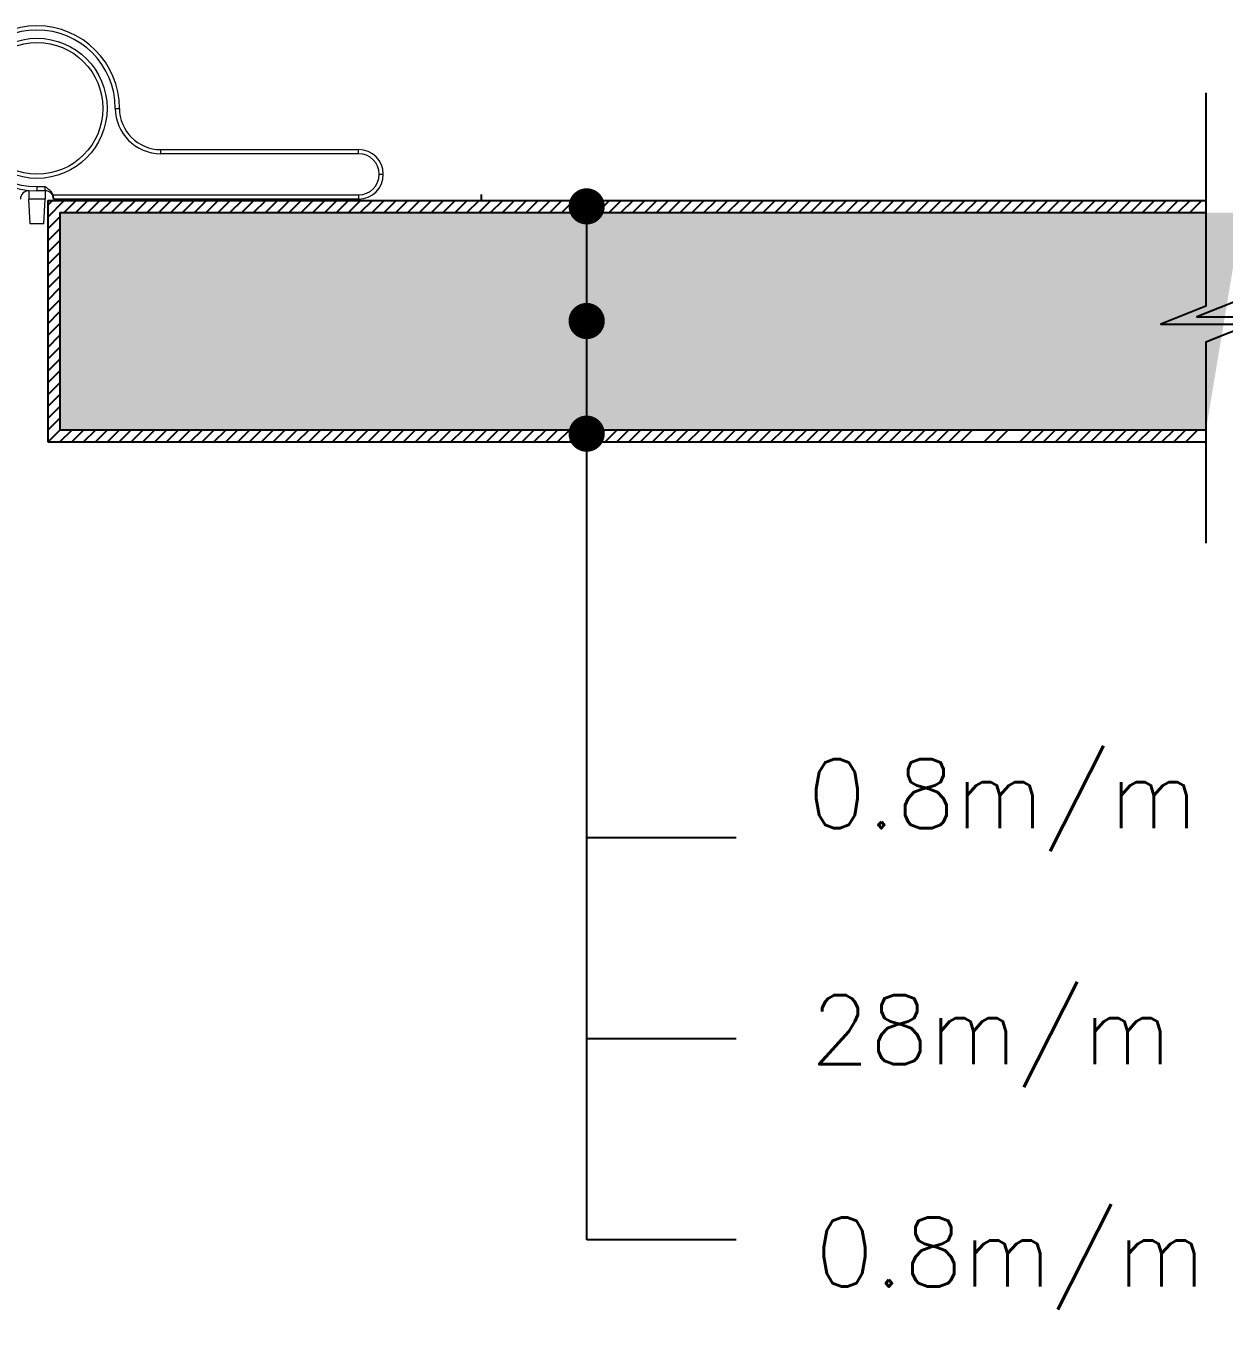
# Model space of a CAD drawing. Header units: millimetres. Extents: x 185 to 16542, y 250 to 5700.
# Drawn here: x 1526 to 2098, y 1120 to 1739 of the extents above; entities that cross this region are included whole.
import ezdxf

# ---------------------------------------------------------------- set-up
doc = ezdxf.new("R2010")
doc.units = ezdxf.units.MM
for name, color, linetype in [('COL', 2, 'Continuous'), ('D', 3, 'Continuous'), ('DIM', 7, 'Continuous'), ('SY', 1, 'Continuous')]:
    doc.layers.add(name, color=color, linetype=linetype)
doc.styles.get("Standard").update_dxf_attribs({"font": 'txt.shx'})

msp = doc.modelspace()

# ---------------------------------------------------------------- hatches: boundary and pattern name
at = {"layer": 'D', "true_color": 0x00a6d6}
h = msp.add_hatch(dxfattribs=at)
h.set_pattern_fill('MUDST', color=142, scale=32, style=0)
h.set_pattern_definition([(0, (-1234.0635, 4619.9126), (16, 8), [8, -8, 0, -8, 0, -8])])
edge = h.paths.add_edge_path()
edge.add_line((1542.086, 1649.353), (1542.086, 1545.673))
edge.add_line((1542.086, 1649.353), (2089.222, 1649.353))
edge.add_line((1542.086, 1545.673), (2089.222, 1545.673))
edge.add_line((2106.502, 1649.353), (2919.636, 1649.353))
edge.add_line((2106.502, 1545.673), (2919.636, 1545.673))
edge.add_line((2919.636, 1649.353), (2919.636, 1545.673))

# ---------------------------------------------------------------- linework, layer by layer
at = {"color": 0, "linetype": 'Continuous', "lineweight": 15}
for p, q in [((1590.211, 1679.482), (1684.686, 1679.482)), ((1684.686, 1677.514), (1590.211, 1677.514)), ((1527.229, 1659.997), (1527.229, 1655.863)), ((1531.165, 1661.768), (1535.102, 1661.768)), ((1535.102, 1659.8), (1531.165, 1659.8)), ((1535.102, 1659.8), (1535.102, 1655.863)), ((1538.74, 1657.832), (1684.686, 1657.832)), ((1535.102, 1655.863), (1527.229, 1655.863)), ((1527.848, 1644.054), (1527.229, 1655.863)), ((1534.483, 1644.054), (1535.102, 1655.863)), ((1684.686, 1655.863), (1539.038, 1655.863)), ((1534.483, 1644.054), (1527.848, 1644.054))]:
    msp.add_line(p, q, dxfattribs=at)
at = {"color": 0, "linetype": 'Continuous', "lineweight": 15, "flags": 128}
for points in [[(1568.561, 1699.164), (1568.945, 1699.164), (1569.314, 1699.164), (1569.655, 1699.164), (1569.953, 1699.164), (1570.198, 1699.164), (1570.38, 1699.164), (1570.492, 1699.164), (1570.529, 1699.164)], [(1590.211, 1677.514), (1590.211, 1677.898), (1590.211, 1678.267), (1590.211, 1678.607), (1590.211, 1678.906), (1590.211, 1679.15), (1590.211, 1679.332), (1590.211, 1679.444), (1590.211, 1679.482)], [(1615.798, 1679.482), (1616.017, 1679.482), (1616.67, 1679.482), (1617.746, 1679.482), (1619.226, 1679.482), (1620.128, 1679.482)], [(1684.686, 1677.514), (1684.686, 1677.898), (1684.686, 1678.267), (1684.686, 1678.607), (1684.686, 1678.906), (1684.686, 1679.15), (1684.686, 1679.332), (1684.686, 1679.444), (1684.686, 1679.482)], [(1694.527, 1667.673), (1694.911, 1667.673), (1695.28, 1667.673), (1695.62, 1667.673), (1695.918, 1667.673), (1696.163, 1667.673), (1696.345, 1667.673), (1696.457, 1667.673), (1696.495, 1667.673)], [(1531.165, 1661.768), (1531.165, 1661.384), (1531.165, 1661.015), (1531.165, 1660.675), (1531.165, 1660.376), (1531.165, 1660.132), (1531.165, 1659.95), (1531.165, 1659.838), (1531.165, 1659.8)], [(1535.102, 1659.8), (1535.102, 1659.838), (1535.102, 1659.95), (1535.102, 1660.132), (1535.102, 1660.376), (1535.102, 1660.675), (1535.102, 1661.015), (1535.102, 1661.384), (1535.102, 1661.768)], [(1684.686, 1657.832), (1684.686, 1657.448), (1684.686, 1657.079), (1684.686, 1656.738), (1684.686, 1656.44), (1684.686, 1656.195), (1684.686, 1656.013), (1684.686, 1655.901), (1684.686, 1655.863)]]:
    msp.add_lwpolyline(points, dxfattribs=at)
at = {"color": 0, "linetype": 'Continuous', "lineweight": 15}
for radius in [33.46, 31.491]:
    msp.add_circle((1531.165, 1699.164), radius, dxfattribs=at)
for centre, radius, start, end in [((1531.165, 1699.164), 39.364, 0, 270), ((1531.165, 1699.164), 37.396, 0, 270), ((1590.211, 1699.164), 21.65, 180, 270), ((1590.211, 1699.164), 19.682, 180, 270), ((1684.686, 1667.673), 11.809, 0, 90), ((1684.686, 1667.673), 9.841, 0, 90), ((1684.686, 1667.673), 9.841, 270, 0), ((1684.686, 1667.673), 11.809, 270, 0), ((1527.229, 1655.863), 3.936, 90, 180), ((1535.102, 1655.863), 3.936, 0, 90)]:
    msp.add_arc(centre, radius, start, end, dxfattribs=at)
for points, knots in [([(1535.102, 1661.768), (1535.108, 1661.763), (1535.362, 1661.584), (1535.864, 1661.229), (1536.807, 1660.501), (1537.93, 1659.467), (1538.467, 1658.383), (1538.74, 1657.832)], [0, 0, 0, 0, 0.00457727, 0.17164935, 0.33839983, 0.66337581, 1, 1, 1, 1]), ([(1538.74, 1657.832), (1538.803, 1657.629), (1538.93, 1657.223), (1539.005, 1656.647), (1539.035, 1656.194), (1539.038, 1655.912), (1539.038, 1655.879), (1539.038, 1655.863)], [0, 0, 0, 0, 0.2039215, 0.4078392, 0.612439, 0.8218384, 1, 1, 1, 1])]:
    msp.add_open_spline(points, degree=3, knots=knots, dxfattribs=at)
at = {"layer": 'COL', "color": 0}
for p, q in [((1536.326, 1655.113), (2089.222, 1655.113)), ((1536.326, 1655.113), (1536.326, 1539.913)), ((1542.086, 1649.353), (2089.222, 1649.353)), ((1542.086, 1649.353), (1542.086, 1545.673)), ((1542.086, 1545.673), (2089.222, 1545.673)), ((1536.326, 1539.913), (2089.222, 1539.913))]:
    msp.add_line(p, q, dxfattribs=at)
at = {"layer": 'D', "color": 254}
for p, q in [((1536.326, 1652.905), (1538.533, 1655.113)), ((1536.326, 1647.248), (1544.19, 1655.113)), ((1544.087, 1649.353), (1549.847, 1655.113)), ((1549.744, 1649.353), (1555.504, 1655.113)), ((1555.401, 1649.353), (1561.161, 1655.113)), ((1561.057, 1649.353), (1566.817, 1655.113)), ((1566.714, 1649.353), (1572.474, 1655.113)), ((1572.371, 1649.353), (1578.131, 1655.113)), ((1578.028, 1649.353), (1583.788, 1655.113)), ((1583.685, 1649.353), (1589.445, 1655.113)), ((1589.342, 1649.353), (1595.102, 1655.113)), ((1594.998, 1649.353), (1600.758, 1655.113)), ((1600.655, 1649.353), (1606.415, 1655.113)), ((1606.312, 1649.353), (1612.072, 1655.113)), ((1611.969, 1649.353), (1617.729, 1655.113)), ((1617.626, 1649.353), (1623.386, 1655.113)), ((1623.283, 1649.353), (1629.043, 1655.113)), ((1628.94, 1649.353), (1634.7, 1655.113)), ((1634.596, 1649.353), (1640.356, 1655.113)), ((1640.253, 1649.353), (1646.013, 1655.113)), ((1645.91, 1649.353), (1651.67, 1655.113)), ((1651.567, 1649.353), (1657.327, 1655.113)), ((1657.224, 1649.353), (1662.984, 1655.113)), ((1662.881, 1649.353), (1668.641, 1655.113)), ((1668.538, 1649.353), (1674.298, 1655.113)), ((1674.194, 1649.353), (1679.954, 1655.113)), ((1679.851, 1649.353), (1685.611, 1655.113)), ((1685.508, 1649.353), (1691.268, 1655.113)), ((1691.165, 1649.353), (1696.925, 1655.113)), ((1696.822, 1649.353), (1702.582, 1655.113)), ((1702.479, 1649.353), (1708.239, 1655.113)), ((1708.136, 1649.353), (1713.896, 1655.113)), ((1713.792, 1649.353), (1719.552, 1655.113)), ((1719.449, 1649.353), (1725.209, 1655.113)), ((1725.106, 1649.353), (1730.866, 1655.113)), ((1730.763, 1649.353), (1736.523, 1655.113)), ((1736.42, 1649.353), (1742.18, 1655.113)), ((1742.077, 1649.353), (1747.837, 1655.113)), ((1747.734, 1649.353), (1753.494, 1655.113)), ((1753.39, 1649.353), (1759.15, 1655.113)), ((1759.047, 1649.353), (1764.807, 1655.113)), ((1764.704, 1649.353), (1770.464, 1655.113)), ((1770.361, 1649.353), (1776.121, 1655.113)), ((1809.959, 1649.353), (1815.719, 1655.113)), ((1815.616, 1649.353), (1821.376, 1655.113)), ((1821.273, 1649.353), (1827.033, 1655.113)), ((1826.93, 1649.353), (1832.69, 1655.113)), ((1832.586, 1649.353), (1838.346, 1655.113)), ((1838.243, 1649.353), (1844.003, 1655.113)), ((1843.9, 1649.353), (1849.66, 1655.113)), ((1849.557, 1649.353), (1855.317, 1655.113)), ((1855.214, 1649.353), (1860.974, 1655.113)), ((1860.871, 1649.353), (1866.631, 1655.113)), ((1866.528, 1649.353), (1872.288, 1655.113)), ((1872.184, 1649.353), (1877.944, 1655.113)), ((1877.841, 1649.353), (1883.601, 1655.113)), ((1883.498, 1649.353), (1889.258, 1655.113)), ((1889.155, 1649.353), (1894.915, 1655.113)), ((1894.812, 1649.353), (1900.572, 1655.113)), ((1900.469, 1649.353), (1906.229, 1655.113)), ((1906.125, 1649.353), (1911.885, 1655.113)), ((1911.782, 1649.353), (1917.542, 1655.113)), ((1917.439, 1649.353), (1923.199, 1655.113)), ((1923.096, 1649.353), (1928.856, 1655.113)), ((1928.753, 1649.353), (1934.513, 1655.113)), ((1934.41, 1649.353), (1940.17, 1655.113)), ((1940.067, 1649.353), (1945.827, 1655.113)), ((1945.723, 1649.353), (1951.483, 1655.113)), ((1951.38, 1649.353), (1957.14, 1655.113)), ((1957.037, 1649.353), (1962.797, 1655.113)), ((1962.694, 1649.353), (1968.454, 1655.113)), ((1968.351, 1649.353), (1974.111, 1655.113)), ((1974.008, 1649.353), (1979.768, 1655.113)), ((1979.665, 1649.353), (1985.425, 1655.113)), ((1985.321, 1649.353), (1991.081, 1655.113)), ((1990.978, 1649.353), (1996.738, 1655.113)), ((1996.635, 1649.353), (2002.395, 1655.113)), ((2002.292, 1649.353), (2008.052, 1655.113)), ((2007.949, 1649.353), (2013.709, 1655.113)), ((2013.606, 1649.353), (2019.366, 1655.113)), ((2019.263, 1649.353), (2025.023, 1655.113)), ((2024.919, 1649.353), (2030.679, 1655.113)), ((2030.576, 1649.353), (2036.336, 1655.113)), ((2036.233, 1649.353), (2041.993, 1655.113)), ((2041.89, 1649.353), (2047.65, 1655.113)), ((2047.547, 1649.353), (2053.307, 1655.113)), ((2053.204, 1649.353), (2058.964, 1655.113)), ((2058.861, 1649.353), (2064.621, 1655.113)), ((2064.517, 1649.353), (2070.277, 1655.113)), ((2070.174, 1649.353), (2075.934, 1655.113)), ((2075.831, 1649.353), (2081.591, 1655.113)), ((2081.488, 1649.353), (2087.248, 1655.113)), ((1536.326, 1641.591), (1542.086, 1647.351)), ((1536.326, 1635.934), (1542.086, 1641.694)), ((1536.326, 1630.278), (1542.086, 1636.038)), ((1536.326, 1624.621), (1542.086, 1630.381)), ((1536.326, 1618.964), (1542.086, 1624.724)), ((1536.326, 1613.307), (1542.086, 1619.067)), ((1536.326, 1607.65), (1542.086, 1613.41)), ((1536.326, 1601.993), (1542.086, 1607.753)), ((1536.326, 1596.336), (1542.086, 1602.096)), ((1536.326, 1590.68), (1542.086, 1596.44)), ((1536.326, 1585.023), (1542.086, 1590.783)), ((1536.326, 1579.366), (1542.086, 1585.126)), ((1536.326, 1573.709), (1542.086, 1579.469)), ((1536.326, 1568.052), (1542.086, 1573.812)), ((1536.326, 1562.395), (1542.086, 1568.155)), ((1536.326, 1556.738), (1542.086, 1562.498)), ((1536.326, 1551.082), (1542.086, 1556.842)), ((1536.326, 1545.425), (1542.086, 1551.185)), ((1536.47, 1539.913), (1542.23, 1545.673)), ((1542.127, 1539.913), (1547.887, 1545.673)), ((1547.784, 1539.913), (1553.544, 1545.673)), ((1553.441, 1539.913), (1559.201, 1545.673)), ((1559.098, 1539.913), (1564.858, 1545.673)), ((1564.754, 1539.913), (1570.514, 1545.673)), ((1570.411, 1539.913), (1576.171, 1545.673)), ((1576.068, 1539.913), (1581.828, 1545.673)), ((1581.725, 1539.913), (1587.485, 1545.673)), ((1587.382, 1539.913), (1593.142, 1545.673)), ((1593.039, 1539.913), (1598.799, 1545.673)), ((1598.696, 1539.913), (1604.456, 1545.673)), ((1604.352, 1539.913), (1610.112, 1545.673)), ((1610.009, 1539.913), (1615.769, 1545.673)), ((1615.666, 1539.913), (1621.426, 1545.673)), ((1621.323, 1539.913), (1627.083, 1545.673)), ((1626.98, 1539.913), (1632.74, 1545.673)), ((1632.637, 1539.913), (1638.397, 1545.673)), ((1638.294, 1539.913), (1644.054, 1545.673)), ((1643.95, 1539.913), (1649.71, 1545.673)), ((1649.607, 1539.913), (1655.367, 1545.673)), ((1655.264, 1539.913), (1661.024, 1545.673)), ((1660.921, 1539.913), (1666.681, 1545.673)), ((1666.578, 1539.913), (1672.338, 1545.673)), ((1672.235, 1539.913), (1677.995, 1545.673)), ((1677.892, 1539.913), (1683.652, 1545.673)), ((1683.548, 1539.913), (1689.308, 1545.673)), ((1689.205, 1539.913), (1694.965, 1545.673)), ((1694.862, 1539.913), (1700.622, 1545.673)), ((1700.519, 1539.913), (1706.279, 1545.673)), ((1706.176, 1539.913), (1711.936, 1545.673)), ((1711.833, 1539.913), (1717.593, 1545.673)), ((1717.49, 1539.913), (1723.25, 1545.673)), ((1723.146, 1539.913), (1728.906, 1545.673)), ((1728.803, 1539.913), (1734.563, 1545.673)), ((1734.46, 1539.913), (1740.22, 1545.673)), ((1740.117, 1539.913), (1745.877, 1545.673)), ((1745.774, 1539.913), (1751.534, 1545.673)), ((1751.431, 1539.913), (1757.191, 1545.673)), ((1757.088, 1539.913), (1762.848, 1545.673)), ((1762.744, 1539.913), (1768.504, 1545.673)), ((1768.401, 1539.913), (1774.161, 1545.673)), ((1813.656, 1539.913), (1819.416, 1545.673)), ((1819.313, 1539.913), (1825.073, 1545.673)), ((1824.97, 1539.913), (1830.73, 1545.673)), ((1830.627, 1539.913), (1836.387, 1545.673)), ((1836.283, 1539.913), (1842.043, 1545.673)), ((1841.94, 1539.913), (1847.7, 1545.673)), ((1847.597, 1539.913), (1853.357, 1545.673)), ((1853.254, 1539.913), (1859.014, 1545.673)), ((1858.911, 1539.913), (1864.671, 1545.673)), ((1864.568, 1539.913), (1870.328, 1545.673)), ((1870.225, 1539.913), (1875.985, 1545.673)), ((1875.881, 1539.913), (1881.641, 1545.673)), ((1881.538, 1539.913), (1887.298, 1545.673)), ((1887.195, 1539.913), (1892.955, 1545.673)), ((1892.852, 1539.913), (1898.612, 1545.673)), ((1898.509, 1539.913), (1904.269, 1545.673)), ((1904.166, 1539.913), (1909.926, 1545.673)), ((1909.823, 1539.913), (1915.583, 1545.673)), ((1915.479, 1539.913), (1921.239, 1545.673)), ((1921.136, 1539.913), (1926.896, 1545.673)), ((1926.793, 1539.913), (1932.553, 1545.673)), ((1932.45, 1539.913), (1938.21, 1545.673)), ((1938.107, 1539.913), (1943.867, 1545.673)), ((1943.764, 1539.913), (1949.524, 1545.673)), ((1949.421, 1539.913), (1955.181, 1545.673)), ((1955.077, 1539.913), (1960.837, 1545.673)), ((1960.734, 1539.913), (1966.494, 1545.673)), ((1966.391, 1539.913), (1972.151, 1545.673)), ((1972.048, 1539.913), (1977.808, 1545.673)), ((1983.362, 1539.913), (1989.122, 1545.673)), ((1989.019, 1539.913), (1994.779, 1545.673)), ((2000.332, 1539.913), (2006.092, 1545.673)), ((2005.989, 1539.913), (2011.749, 1545.673)), ((2011.646, 1539.913), (2017.406, 1545.673)), ((2017.303, 1539.913), (2023.063, 1545.673)), ((2022.96, 1539.913), (2028.72, 1545.673)), ((2028.617, 1539.913), (2034.377, 1545.673)), ((2034.273, 1539.913), (2040.033, 1545.673)), ((2039.93, 1539.913), (2045.69, 1545.673)), ((2045.587, 1539.913), (2051.347, 1545.673)), ((2051.244, 1539.913), (2057.004, 1545.673)), ((2056.901, 1539.913), (2062.661, 1545.673)), ((2062.558, 1539.913), (2068.318, 1545.673)), ((2068.214, 1539.913), (2073.974, 1545.673)), ((2073.871, 1539.913), (2079.631, 1545.673)), ((2079.528, 1539.913), (2085.288, 1545.673))]:
    msp.add_line(p, q, dxfattribs=at)
at = {"layer": 'DIM', "color": 0}
msp.add_line((1743.406, 1655.113), (1743.406, 1657.993), dxfattribs=at)
for points in [[(2089.222, 1706.564), (2089.222, 1604.726), (2067.622, 1596.086), (2110.822, 1596.086), (2089.222, 1587.446), (2089.222, 1491.582)], [(2106.502, 1706.564), (2106.502, 1608.182), (2084.902, 1599.542), (2128.102, 1599.542), (2106.502, 1590.902), (2106.502, 1491.582)]]:
    msp.add_lwpolyline(points, dxfattribs=at)
at = {"layer": 'SY', "ltscale": 0.05}
for p, q in [((1776.018, 1649.353), (1781.778, 1655.113)), ((1781.675, 1649.353), (1787.435, 1655.113)), ((1787.332, 1649.353), (1793.092, 1655.113)), ((1792.988, 1649.353), (1798.748, 1655.113)), ((1798.645, 1649.353), (1804.405, 1655.113)), ((1804.302, 1649.353), (1810.062, 1655.113)), ((1793.577, 1158.847), (1793.577, 1649.353)), ((1774.058, 1539.913), (1779.818, 1545.673)), ((1779.715, 1539.913), (1785.475, 1545.673)), ((1785.372, 1539.913), (1791.132, 1545.673)), ((1791.029, 1539.913), (1796.789, 1545.673)), ((1796.685, 1539.913), (1802.445, 1545.673)), ((1802.342, 1539.913), (1808.102, 1545.673)), ((1807.999, 1539.913), (1813.759, 1545.673)), ((1864.919, 1350.847), (1793.577, 1350.847)), ((1864.919, 1254.847), (1793.577, 1254.847)), ((1864.919, 1158.847), (1793.577, 1158.847))]:
    msp.add_line(p, q, dxfattribs=at)
at = {"layer": 'SY', "ltscale": 0.05, "const_width": 8.64}
for points in [[(1789.252, 1652.345, 1), (1797.892, 1652.345, 1)], [(1789.252, 1597.617, 1), (1797.892, 1597.617, 1)], [(1789.252, 1543.826, 1), (1797.892, 1543.826, 1)]]:
    msp.add_lwpolyline(points, format="xyb", close=True, dxfattribs=at)

# ---------------------------------------------------------------- texts
at = {"layer": 'DIM', "char_height": 33, "attachment_point": 4, "bg_fill": 2}
for s, insert in [('0.8m/m 멜라민수지함침판(High Pressure Melamine)', (1898.893, 1366.415)), ('28m/m 코아합판', (1900.386, 1253.72)), ('0.8m/m 멜라민수지함침판(High Pressure Melamine)', (1902.516, 1147.589))]:
    msp.add_mtext(s, dxfattribs=dict(at, insert=insert))

doc.saveas('drawing.dxf')
